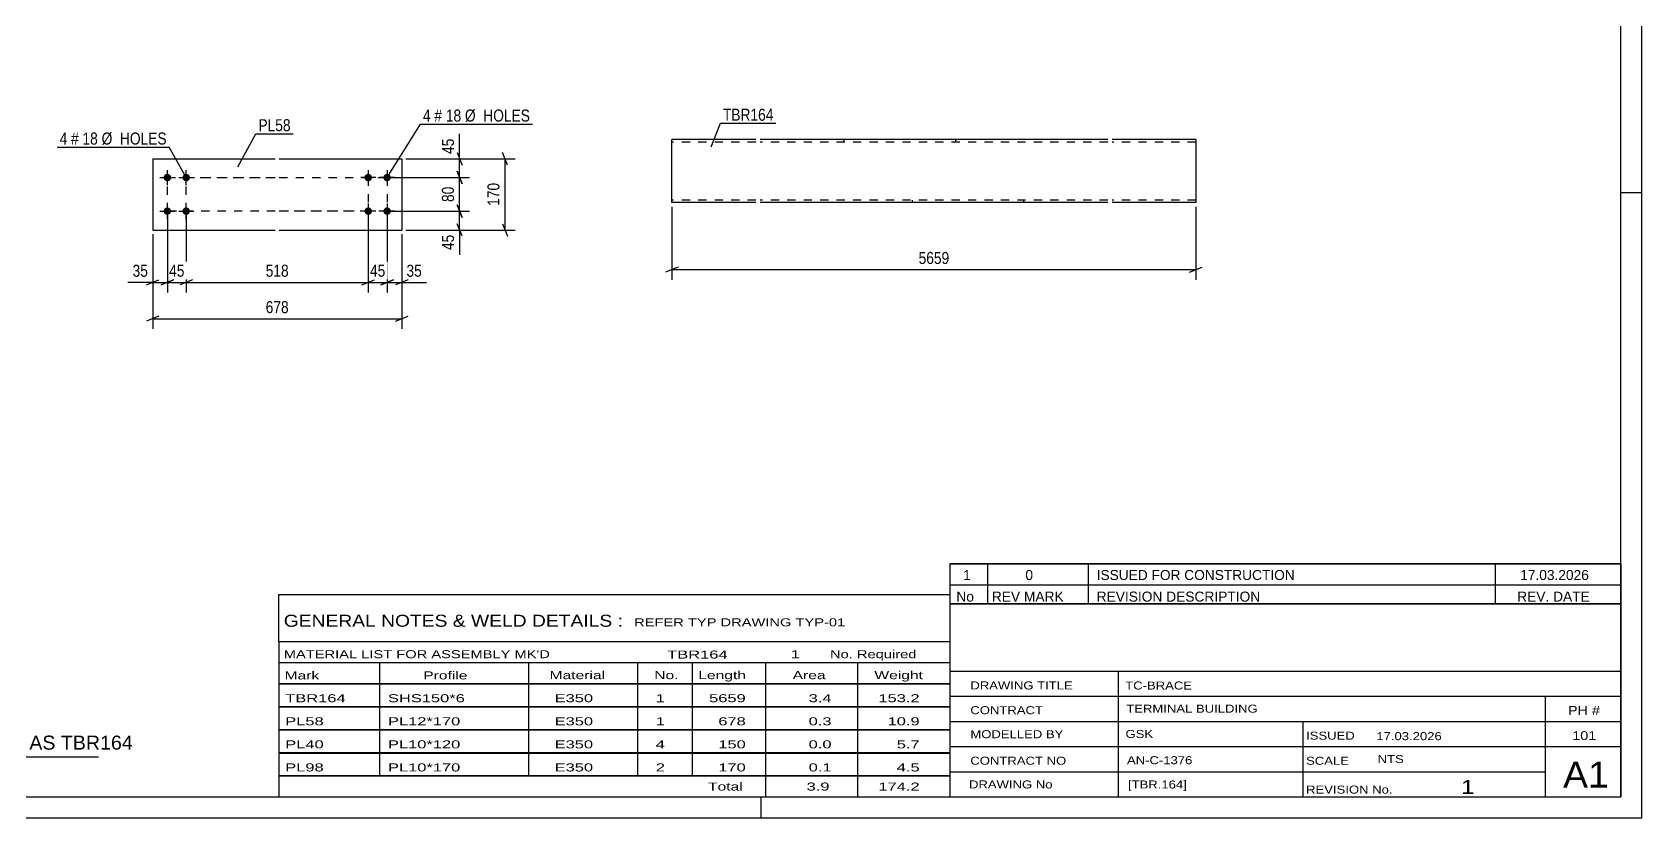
# Model space of a CAD drawing. Header units: millimetres. Extents: x 0 to 594, y 0 to 420.
# Drawn here: x 210.2 to 594, y 0 to 187.3 of the extents above; entities that cross this region are included whole.
import ezdxf

# ---------------------------------------------------------------- set-up
doc = ezdxf.new("R2010")
doc.units = ezdxf.units.MM
doc.linetypes.add('DXK_LINE_DOT2', pattern=[3.9198, 1.9599, -1.9599])
doc.styles.add('Arial', font='ARIAL.TTF', dxfattribs={"height": 0.2})
doc.styles.add('Arial Narrow', font='ARIALN.TTF', dxfattribs={"height": 0.2})

# ---------------------------------------------------------------- blocks, each defined once
blk = doc.blocks.new('Unknown-580873841-1128')
at = {"color": 5, "linetype": 'Continuous'}
for p, q in [((594, 0), (594, 420)), ((589, 5), (589, 415)), ((594, 149), (589, 149)), ((5, 5), (589, 5)), ((384, 0), (384, 5)), ((0, 0), (594, 0))]:
    blk.add_line(p, q, dxfattribs=at)
blk = doc.blocks.new('Bolt-580873841-3512 - 3510')
at = {"linetype": 'Continuous'}
for points in [[(290.29, 151.76, -1), (290.29, 153.56, -1)], [(294.79, 151.76, -1), (294.79, 153.56, -1)], [(290.29, 143.76, -1), (290.29, 145.56, -1)], [(294.79, 143.76, -1), (294.79, 145.56, -1)]]:
    blk.add_hatch(color=1, dxfattribs=at).paths.add_polyline_path(points)
at = {"color": 1, "linetype": 'Continuous'}
for p, q in [((290.29, 154.46), (290.29, 150.86)), ((294.79, 154.46), (294.79, 150.86)), ((292.09, 152.66), (288.49, 152.66)), ((296.59, 152.66), (292.99, 152.66)), ((290.29, 146.46), (290.29, 142.86)), ((294.79, 146.46), (294.79, 142.86)), ((292.09, 144.66), (288.49, 144.66)), ((296.59, 144.66), (292.99, 144.66))]:
    blk.add_line(p, q, dxfattribs=at)
blk = doc.blocks.new('Part-580873841-3511 - 3510')
at = {"color": 2, "linetype": 'Continuous'}
for p, q in [((238.89, 157.16), (238.89, 140.16)), ((238.89, 157.16), (268.09, 157.16)), ((269.09, 157.16), (298.29, 157.16)), ((298.29, 157.16), (298.29, 140.16)), ((238.89, 140.16), (268.09, 140.16)), ((269.09, 140.16), (298.29, 140.16))]:
    blk.add_line(p, q, dxfattribs=at)
blk = doc.blocks.new('Bolt-580873841-3513 - 3510')
at = {"linetype": 'Continuous'}
for points in [[(242.39, 153.56, -1), (242.39, 151.76, -1)], [(246.89, 153.56, -1), (246.89, 151.76, -1)], [(242.39, 145.56, -1), (242.39, 143.76, -1)], [(246.89, 145.56, -1), (246.89, 143.76, -1)]]:
    blk.add_hatch(color=1, dxfattribs=at).paths.add_polyline_path(points)
at = {"color": 1, "linetype": 'Continuous'}
for p, q in [((242.39, 150.86), (242.39, 154.46)), ((246.89, 150.86), (246.89, 154.46)), ((240.59, 152.66), (244.19, 152.66)), ((245.09, 152.66), (248.69, 152.66)), ((242.39, 142.86), (242.39, 146.46)), ((246.89, 142.86), (246.89, 146.46)), ((240.59, 144.66), (244.19, 144.66)), ((245.09, 144.66), (248.69, 144.66))]:
    blk.add_line(p, q, dxfattribs=at)
blk = doc.blocks.new('Part-580873841-2549 - 2543')
at = {"color": 2, "linetype": 'Continuous'}
for p, q in [((382.72, 161.71), (362.72, 161.71)), ((362.72, 146.8), (362.72, 161.71)), ((466.66, 161.71), (383.72, 161.71)), ((487.66, 161.71), (467.66, 161.71)), ((487.66, 161.71), (487.66, 161.62)), ((487.66, 161.62), (487.66, 160.51)), ((487.66, 160.51), (487.66, 146.71)), ((362.72, 146.71), (362.72, 146.8)), ((382.72, 146.71), (362.72, 146.71)), ((466.66, 146.71), (383.72, 146.71)), ((487.66, 146.71), (467.66, 146.71))]:
    blk.add_line(p, q, dxfattribs=at)
at = {"color": 7, "linetype": 'DXK_LINE_DOT2'}
for p, q in [((403.72, 161.71), (403.72, 161.11)), ((430.32, 161.71), (430.32, 161.11)), ((487.66, 161.36), (487.66, 160.51)), ((382.72, 161.11), (362.72, 161.11)), ((466.66, 161.11), (383.72, 161.11)), ((487.66, 161.11), (467.66, 161.11)), ((362.72, 147.31), (362.72, 147.36)), ((382.72, 147.31), (362.72, 147.31)), ((362.72, 146.71), (362.72, 146.71)), ((466.66, 147.31), (383.72, 147.31)), ((420.07, 146.71), (420.07, 147.31)), ((446.66, 146.71), (446.66, 147.31)), ((487.66, 147.31), (467.66, 147.31)), ((487.66, 147.36), (487.66, 147.45)), ((487.66, 147.31), (487.66, 147.36)), ((487.66, 147.31), (487.66, 147.36))]:
    blk.add_line(p, q, dxfattribs=at)
blk = doc.blocks.new('Rectangle-580873841-3718 - 3510')
at = {"color": 1, "linetype": 'DXK_LINE_DOT2'}
for p, q in [((242.39, 152.66), (268.09, 152.66)), ((242.39, 144.66), (242.39, 152.66)), ((269.09, 152.66), (294.79, 152.66)), ((294.79, 152.66), (294.79, 144.66)), ((268.09, 144.66), (242.39, 144.66)), ((294.79, 144.66), (269.09, 144.66))]:
    blk.add_line(p, q, dxfattribs=at)
blk = doc.blocks.new('Rectangle-580873841-3728 - 3510')
at = {"color": 1, "linetype": 'DXK_LINE_DOT2'}
for p, q in [((246.89, 152.66), (268.09, 152.66)), ((246.89, 144.66), (246.89, 152.66)), ((269.09, 152.66), (290.29, 152.66)), ((290.29, 152.66), (290.29, 144.66)), ((268.09, 144.66), (246.89, 144.66)), ((290.29, 144.66), (269.09, 144.66))]:
    blk.add_line(p, q, dxfattribs=at)
blk = doc.blocks.new('StraightDimension-580873841-3518 - 3510')
at = {"color": 7, "linetype": 'Continuous'}
for p, q in [((294.79, 143.66), (294.79, 125.27)), ((298.29, 139.16), (298.29, 125.27)), ((293.29, 127.07), (296.29, 128.27)), ((294.79, 127.67), (298.29, 127.67)), ((299.79, 128.27), (296.79, 127.07))]:
    blk.add_line(p, q, dxfattribs=at)
at = {"color": 0}
blk.add_wipeout([(303.67, 128.42), (303.67, 132.62), (298.81, 132.62), (298.81, 128.42)], dxfattribs=at)
at = {"color": 7, "linetype": 'Continuous'}
blk.add_line((298.29, 127.67), (304.19, 127.67), dxfattribs=at)
blk.add_line((298.29, 127.67), (304.19, 127.67), dxfattribs=at)
at = {"color": 3, "style": 'Arial Narrow'}
blk.add_text('35', height=2.863, dxfattribs=at).set_placement((299.41, 129.02))
blk = doc.blocks.new('StraightDimension-580873841-3519 - 3510')
at = {"color": 7, "linetype": 'Continuous'}
for p, q in [((290.29, 143.66), (290.29, 125.27)), ((294.79, 143.66), (294.79, 125.27)), ((288.79, 127.07), (291.79, 128.27)), ((290.29, 127.67), (294.79, 127.67)), ((296.29, 128.27), (293.29, 127.07))]:
    blk.add_line(p, q, dxfattribs=at)
at = {"color": 0}
blk.add_wipeout([(294.96, 128.42), (294.96, 132.62), (290.11, 132.62), (290.11, 128.42)], dxfattribs=at)
at = {"color": 3, "style": 'Arial Narrow'}
blk.add_text('45', height=2.863, dxfattribs=at).set_placement((290.71, 129.02))
blk = doc.blocks.new('StraightDimension-580873841-3520 - 3510')
at = {"color": 7, "linetype": 'Continuous'}
for p, q in [((246.89, 143.66), (246.89, 125.27)), ((290.29, 143.66), (290.29, 125.27)), ((248.39, 128.27), (245.39, 127.07)), ((246.89, 127.67), (290.29, 127.67)), ((288.79, 127.07), (291.79, 128.27))]:
    blk.add_line(p, q, dxfattribs=at)
at = {"color": 0}
blk.add_wipeout([(271.93, 128.42), (271.93, 132.62), (265.24, 132.62), (265.24, 128.42)], dxfattribs=at)
at = {"color": 3, "style": 'Arial Narrow'}
blk.add_text('518', height=2.863, dxfattribs=at).set_placement((265.84, 129.02))
blk = doc.blocks.new('StraightDimension-580873841-3696 - 3510')
at = {"color": 7, "linetype": 'Continuous'}
for p, q in [((311.48, 146.16), (312.68, 143.16)), ((295.79, 144.66), (314.48, 144.66)), ((312.08, 140.16), (312.08, 144.66)), ((299.29, 140.16), (314.48, 140.16)), ((312.68, 138.66), (311.48, 141.66))]:
    blk.add_line(p, q, dxfattribs=at)
at = {"color": 0}
blk.add_wipeout([(311.33, 139.64), (307.13, 139.64), (307.13, 134.78), (311.33, 134.78)], dxfattribs=at)
at = {"color": 7, "linetype": 'Continuous'}
blk.add_line((312.08, 140.16), (312.08, 134.26), dxfattribs=at)
blk.add_line((312.08, 140.16), (312.08, 134.26), dxfattribs=at)
at = {"color": 3, "style": 'Arial Narrow'}
blk.add_text('45', height=2.863, rotation=90.0002, dxfattribs=at).set_placement((310.73, 135.38))
blk = doc.blocks.new('StraightDimension-580873841-3521 - 3510')
at = {"color": 7, "linetype": 'Continuous'}
for p, q in [((242.39, 143.66), (242.39, 125.27)), ((246.89, 143.66), (246.89, 125.27)), ((240.89, 127.07), (243.89, 128.27)), ((242.39, 127.67), (246.89, 127.67)), ((248.39, 128.27), (245.39, 127.07))]:
    blk.add_line(p, q, dxfattribs=at)
at = {"color": 0}
blk.add_wipeout([(247.06, 128.42), (247.06, 132.62), (242.21, 132.62), (242.21, 128.42)], dxfattribs=at)
at = {"color": 3, "style": 'Arial Narrow'}
blk.add_text('45', height=2.863, dxfattribs=at).set_placement((242.81, 129.02))
blk = doc.blocks.new('StraightDimension-580873841-3522 - 3510')
at = {"color": 7, "linetype": 'Continuous'}
for p, q in [((242.39, 143.66), (242.39, 125.27)), ((238.89, 139.16), (238.89, 125.27)), ((237.39, 127.07), (240.39, 128.27)), ((238.89, 127.67), (242.39, 127.67)), ((243.89, 128.27), (240.89, 127.07))]:
    blk.add_line(p, q, dxfattribs=at)
at = {"color": 0}
blk.add_wipeout([(238.36, 128.42), (238.36, 132.62), (233.5, 132.62), (233.5, 128.42)], dxfattribs=at)
at = {"color": 7, "linetype": 'Continuous'}
blk.add_line((238.89, 127.67), (232.98, 127.67), dxfattribs=at)
blk.add_line((238.89, 127.67), (232.98, 127.67), dxfattribs=at)
at = {"color": 3, "style": 'Arial Narrow'}
blk.add_text('35', height=2.863, dxfattribs=at).set_placement((234.1, 129.02))
blk = doc.blocks.new('StraightDimension-580873841-3538 - 3510')
at = {"color": 7, "linetype": 'Continuous'}
for p, q in [((238.89, 139.16), (238.89, 116.59)), ((298.29, 139.16), (298.29, 116.59)), ((240.39, 119.59), (237.39, 118.39)), ((296.79, 118.39), (299.79, 119.59)), ((238.89, 118.99), (298.29, 118.99))]:
    blk.add_line(p, q, dxfattribs=at)
at = {"color": 0}
blk.add_wipeout([(271.93, 119.74), (271.93, 123.94), (265.24, 123.94), (265.24, 119.74)], dxfattribs=at)
at = {"color": 3, "style": 'Arial Narrow'}
blk.add_text('678', height=2.863, dxfattribs=at).set_placement((265.84, 120.34))
blk = doc.blocks.new('StraightDimension-580873841-3558 - 3510')
at = {"color": 7, "linetype": 'Continuous'}
for p, q in [((323.53, 155.66), (322.33, 158.66)), ((299.29, 157.16), (325.33, 157.16)), ((322.93, 140.16), (322.93, 157.16)), ((299.29, 140.16), (325.33, 140.16)), ((322.33, 141.66), (323.53, 138.66))]:
    blk.add_line(p, q, dxfattribs=at)
at = {"color": 0}
blk.add_wipeout([(322.18, 152.01), (317.98, 152.01), (317.98, 145.32), (322.18, 145.32)], dxfattribs=at)
at = {"color": 3, "style": 'Arial Narrow'}
blk.add_text('170', height=2.863, rotation=90.0002, dxfattribs=at).set_placement((321.58, 145.92))
blk = doc.blocks.new('StraightDimension-580873841-3694 - 3510')
at = {"color": 7, "linetype": 'Continuous'}
for p, q in [((311.48, 158.66), (312.68, 155.66)), ((299.29, 157.16), (314.48, 157.16)), ((312.68, 151.16), (311.48, 154.16)), ((312.08, 152.66), (312.08, 157.16)), ((295.79, 152.66), (314.48, 152.66))]:
    blk.add_line(p, q, dxfattribs=at)
at = {"color": 0}
blk.add_wipeout([(311.33, 162.55), (307.13, 162.55), (307.13, 157.69), (311.33, 157.69)], dxfattribs=at)
at = {"color": 7, "linetype": 'Continuous'}
blk.add_line((312.08, 157.16), (312.08, 163.07), dxfattribs=at)
blk.add_line((312.08, 157.16), (312.08, 163.07), dxfattribs=at)
at = {"color": 3, "style": 'Arial Narrow'}
blk.add_text('45', height=2.863, rotation=90.0002, dxfattribs=at).set_placement((310.73, 158.29))
blk = doc.blocks.new('StraightDimension-580873841-3695 - 3510')
at = {"color": 7, "linetype": 'Continuous'}
for p, q in [((311.48, 154.16), (312.68, 151.16)), ((295.79, 152.66), (314.48, 152.66)), ((312.08, 144.66), (312.08, 152.66)), ((312.68, 143.16), (311.48, 146.16)), ((295.79, 144.66), (314.48, 144.66))]:
    blk.add_line(p, q, dxfattribs=at)
at = {"color": 0}
blk.add_wipeout([(311.33, 151.09), (307.13, 151.09), (307.13, 146.24), (311.33, 146.24)], dxfattribs=at)
at = {"color": 3, "style": 'Arial Narrow'}
blk.add_text('80', height=2.863, rotation=90.0002, dxfattribs=at).set_placement((310.73, 146.84))
blk = doc.blocks.new('StraightDimension-580873841-2557 - 2543')
at = {"color": 7, "linetype": 'Continuous'}
for p, q in [((362.72, 145.71), (362.72, 128.31)), ((487.66, 145.71), (487.66, 128.31)), ((364.22, 131.31), (361.22, 130.11)), ((362.72, 130.71), (487.66, 130.71)), ((486.16, 130.11), (489.16, 131.31))]:
    blk.add_line(p, q, dxfattribs=at)
at = {"color": 0}
blk.add_wipeout([(429.45, 131.46), (429.45, 135.66), (420.94, 135.66), (420.94, 131.46)], dxfattribs=at)
at = {"color": 3, "style": 'Arial Narrow'}
blk.add_text('5659', height=2.863, dxfattribs=at).set_placement((421.54, 132.06))
blk = doc.blocks.new('Unknown-580873841-4470')
at = {"color": 7, "linetype": 'Continuous'}
for p, q in [((429, 51.05), (429, 5)), ((429, 51.05), (589, 51.05)), ((589, 51), (589, 5)), ((429, 35), (589, 35)), ((469.14, 35), (469.14, 5)), ((429, 29), (589, 29)), ((571, 5.05), (571, 29.05)), ((429, 23), (589, 23)), ((513.14, 23), (513.14, 5)), ((429, 17), (589, 17)), ((429, 11), (571, 11)), ((429, 5), (589, 5))]:
    blk.add_line(p, q, dxfattribs=at)
at = {"color": 7, "style": 'Arial Narrow'}
for s, height, width, p in [('DRAWING TITLE', 1.9089, 1.425378, (433.88, 30.61)), ('TC-BRACE', 1.909, 1.425378, (470.81, 30.59)), ('TERMINAL BUILDING', 1.9089, 1.425378, (471.06, 25.07)), ('CONTRACT', 1.909, 1.425378, (433.88, 24.71)), ('MODELLED BY', 1.9089, 1.425378, (433.88, 18.98)), ('GSK', 1.909, 1.425378, (470.88, 19.04)), ('ISSUED', 1.909, 1.425378, (513.94, 18.64)), ('17.03.2026', 1.909, 1.425378, (530.69, 18.52)), ('CONTRACT NO', 1.9089, 1.425378, (433.88, 12.66)), ('AN-C-1376', 1.909, 1.425378, (471.23, 12.78)), ('SCALE', 1.909, 1.425378, (513.94, 12.65)), ('A1', 6.204, 1.25, (575.24, 7.2)), ('DRAWING No', 1.909, 1.425378, (433.56, 7)), ('[TBR.164]', 1.909, 1.425378, (471.46, 6.99)), ('REVISION No.', 1.9089, 1.425378, (513.94, 5.77)), ('1', 3.34, 1.5, (550.91, 5.68))]:
    blk.add_text(s, height=height, dxfattribs=dict(at, width=width)).set_placement(p)
at = {"color": 7, "linetype": 'Continuous', "style": 'Arial Narrow'}
for s, height, width, p in [('PH #', 2.1, 1.42538, (576.4, 24.55)), ('101', 2.1, 1.42538, (577.41, 18.55)), ('NTS', 1.909, 1.425378, (531, 13.05))]:
    blk.add_text(s, height=height, dxfattribs=dict(at, width=width)).set_placement(p)
blk = doc.blocks.new('Unknown-580873841-4471')
at = {"color": 7, "linetype": 'Continuous'}
for p, q in [((429, 60.55), (589, 60.55)), ((589, 60.55), (429, 60.55)), ((429, 60.55), (429, 55.55)), ((438, 60.55), (438, 55.55)), ((462, 60.55), (462, 55.55)), ((559, 60.55), (559, 55.55)), ((589, 60.55), (589, 55.55)), ((429, 55.55), (589, 55.55)), ((429, 55.55), (429, 51.05)), ((429, 55.55), (589, 55.55)), ((438, 55.55), (438, 51.05)), ((462, 55.55), (462, 51.05)), ((559, 55.55), (559, 51.05)), ((589, 55.55), (589, 51.05)), ((589, 51.05), (429, 51.05))]:
    blk.add_line(p, q, dxfattribs=at)
at = {"color": 7, "linetype": 'Continuous', "style": 'Arial Narrow'}
for s, height, width, p in [('1', 2.39, 1.196471, (432.16, 56.7)), ('0', 2.39, 1.196471, (447, 56.7)), ('ISSUED FOR CONSTRUCTION', 2.3861, 1.196471, (464, 56.7)), ('17.03.2026', 2.386, 1.196471, (565, 56.7)), ('No', 2.386, 1.2, (430.54, 51.55)), ('REV MARK', 2.386, 1.2, (439, 51.55)), ('REVISION DESCRIPTION', 2.3861, 1.2, (464, 51.55)), ('REV. DATE', 2.386, 1.2, (564.28, 51.55))]:
    blk.add_text(s, height=height, dxfattribs=dict(at, width=width)).set_placement(p)
blk = doc.blocks.new('Unknown-580873841-4472')
at = {"color": 7, "linetype": 'Continuous'}
for p, q in [((269, 53.25), (429, 53.25)), ((269, 42), (269, 53.25)), ((429, 53.25), (429, 42)), ((269, 42), (429, 42)), ((269, 42), (269, 37)), ((429, 42), (429, 37)), ((269, 37), (429, 37)), ((269, 37), (269, 32)), ((293, 37), (293, 32)), ((328.5, 37), (328.5, 32)), ((354.5, 37), (354.5, 32)), ((367.5, 37), (367.5, 32)), ((385, 37), (385, 32)), ((407, 37), (407, 32)), ((429, 37), (429, 32)), ((269, 32), (429, 32)), ((269, 31.95), (269, 26.55)), ((269, 31.95), (429, 31.95)), ((293, 32), (293, 26.5)), ((328.5, 32), (328.5, 26.5)), ((354.5, 32), (354.5, 26.5)), ((367.5, 32), (367.5, 26.5)), ((385, 32), (385, 26.5)), ((407, 32), (407, 26.5)), ((429, 31.95), (429, 26.55)), ((269, 26.55), (429, 26.55)), ((269, 26.45), (269, 21.05)), ((269, 26.45), (429, 26.45)), ((293, 26.5), (293, 21)), ((328.5, 26.5), (328.5, 21)), ((354.5, 26.5), (354.5, 21)), ((367.5, 26.5), (367.5, 21)), ((385, 26.5), (385, 21)), ((407, 26.5), (407, 21)), ((429, 26.45), (429, 21.05)), ((269, 21.05), (429, 21.05)), ((269, 20.95), (269, 15.55)), ((269, 20.95), (429, 20.95)), ((293, 21), (293, 15.5)), ((328.5, 21), (328.5, 15.5)), ((354.5, 21), (354.5, 15.5)), ((367.5, 21), (367.5, 15.5)), ((385, 21), (385, 15.5)), ((407, 21), (407, 15.5)), ((429, 20.95), (429, 15.55)), ((269, 15.55), (429, 15.55)), ((269, 15.45), (269, 10.05)), ((269, 15.45), (429, 15.45)), ((293, 15.5), (293, 10)), ((328.5, 15.5), (328.5, 10)), ((354.5, 15.5), (354.5, 10)), ((367.5, 15.5), (367.5, 10)), ((385, 15.5), (385, 10)), ((407, 15.5), (407, 10)), ((429, 15.45), (429, 10.05)), ((269, 10.05), (429, 10.05)), ((269, 10), (429, 10)), ((269, 10), (269, 5)), ((385, 10), (385, 5)), ((407, 10), (407, 5)), ((429, 10), (429, 5)), ((269, 5), (429, 5))]:
    blk.add_line(p, q, dxfattribs=at)
at = {"color": 7, "style": 'Arial Narrow'}
for s, height, width, p in [('GENERAL NOTES & WELD DETAILS :', 2.8633, 1.4, (270.15, 45.56)), ('REFER TYP DRAWING TYP-01', 1.9089, 1.6, (353.7, 45.66)), ("MATERIAL LIST FOR ASSEMBLY MK'D", 1.9089, 1.6, (270.15, 38.06)), ('TBR164', 1.909, 1.794707, (361.59, 37.97)), ('1', 1.91, 1.794707, (391.08, 38.06)), ('No. Required', 1.9089, 1.6, (400.41, 38.06)), ('Mark', 1.909, 1.7, (270.34, 33)), ('Profile', 1.909, 1.7, (303.41, 33)), ('Material', 1.909, 1.7, (333.54, 33.06)), ('No.', 1.909, 1.7, (358.5, 33.06)), ('Length', 1.909, 1.7, (369, 33.06)), ('Area', 1.909, 1.7, (391.5, 33.06)), ('Weight', 1.909, 1.7, (411, 33.06))]:
    blk.add_text(s, height=height, dxfattribs=dict(at, width=width)).set_placement(p)
at = {"color": 7, "linetype": 'Continuous', "style": 'Arial Narrow'}
for s, height, width, p in [('TBR164', 1.909, 1.794707, (270.5, 27.56)), ('SHS150*6', 1.909, 1.794707, (295, 27.56)), ('E350', 1.909, 1.794707, (334.74, 27.56)), ('1', 1.91, 1.794707, (358.86, 27.56)), ('5659', 1.909, 1.794707, (371.58, 27.56)), ('3.4', 1.909, 1.794707, (395.32, 27.56)), ('153.2', 1.909, 1.794707, (411.96, 27.56)), ('PL58', 1.909, 1.794707, (270.5, 22.06)), ('PL12*170', 1.909, 1.794707, (295, 22.06)), ('E350', 1.909, 1.794707, (334.74, 22.06)), ('1', 1.91, 1.794707, (358.86, 22.06)), ('678', 1.909, 1.794707, (373.77, 22.06)), ('0.3', 1.909, 1.794707, (395.32, 22.06)), ('10.9', 1.909, 1.794707, (414.14, 22.06)), ('PL40', 1.909, 1.794707, (270.5, 16.56)), ('PL10*120', 1.909, 1.794707, (295, 16.56)), ('E350', 1.909, 1.794707, (334.74, 16.56)), ('4', 1.91, 1.794707, (358.86, 16.56)), ('150', 1.909, 1.794707, (373.77, 16.56)), ('0.0', 1.909, 1.794707, (395.32, 16.56)), ('5.7', 1.909, 1.794707, (416.33, 16.56)), ('PL98', 1.909, 1.794707, (270.5, 11.06)), ('PL10*170', 1.909, 1.794707, (295, 11.06)), ('E350', 1.909, 1.794707, (334.74, 11.06)), ('2', 1.91, 1.794707, (358.86, 11.06)), ('170', 1.909, 1.794707, (373.77, 11.06)), ('0.1', 1.909, 1.794707, (395.32, 11.06)), ('4.5', 1.909, 1.794707, (416.33, 11.06)), ('Total', 1.909, 1.7, (371.33, 6.5)), ('3.9', 1.909, 1.794707, (394.83, 6.5)), ('174.2', 1.909, 1.794707, (411.96, 6.5))]:
    blk.add_text(s, height=height, dxfattribs=dict(at, width=width)).set_placement(p)
blk = doc.blocks.new('Unknown-580873841-4473')
at = {"color": 7, "linetype": 'Continuous'}
blk.add_line((156, 14.5), (226, 14.5), dxfattribs=at)
at = {"color": 7, "style": 'Arial'}
blk.add_text('ONE-TCH-BRACE MARKED AS TBR164', height=3.3428, dxfattribs=at).set_placement((147.99, 16.25))
blk = doc.blocks.new('Mark-580873841-3561 - 3510')
at = {"color": 0}
blk.add_wipeout([(271.78, 163.72), (271.78, 166.72), (264.11, 166.72), (264.11, 163.72)], dxfattribs=at)
blk.add_wipeout([(271.78, 163.72), (271.78, 166.72), (264.11, 166.72), (264.11, 163.72)], dxfattribs=at)
at = {"color": 30, "linetype": 'Continuous'}
for p, q in [((259.18, 155.22), (263.51, 163.12)), ((263.51, 163.12), (272.38, 163.12))]:
    blk.add_line(p, q, dxfattribs=at)
at = {"color": 3, "style": 'Arial Narrow'}
blk.add_text('PL58', height=2.863, dxfattribs=at).set_placement((264.11, 163.72))
blk = doc.blocks.new('Mark-580873841-3564 - 3510')
at = {"color": 0}
blk.add_wipeout([(305.17, 166.02), (305.17, 169.02), (303.34, 169.02), (303.34, 166.02)], dxfattribs=at)
blk.add_wipeout([(305.17, 166.02), (305.17, 169.02), (303.34, 169.02), (303.34, 166.02)], dxfattribs=at)
at = {"color": 7, "linetype": 'Continuous'}
blk.add_line((294.79, 152.66), (302.74, 165.42), dxfattribs=at)
at = {"color": 0}
blk.add_wipeout([(307.9, 166.02), (307.9, 169.02), (306.07, 169.02), (306.07, 166.02)], dxfattribs=at)
blk.add_wipeout([(307.9, 166.02), (307.9, 169.02), (306.07, 169.02), (306.07, 166.02)], dxfattribs=at)
at = {"color": 3, "style": 'Arial Narrow'}
blk.add_text('4', height=2.86, dxfattribs=at).set_placement((303.34, 166.02))
at = {"color": 0}
blk.add_wipeout([(312.45, 166.02), (312.45, 169.02), (308.8, 169.02), (308.8, 166.02)], dxfattribs=at)
blk.add_wipeout([(312.45, 166.02), (312.45, 169.02), (308.8, 169.02), (308.8, 166.02)], dxfattribs=at)
at = {"color": 3, "style": 'Arial Narrow'}
blk.add_text('#', height=2.86, dxfattribs=at).set_placement((306.07, 166.02))
at = {"color": 0}
blk.add_wipeout([(328.88, 166.02), (328.88, 169.02), (313.35, 169.02), (313.35, 166.02)], dxfattribs=at)
blk.add_wipeout([(328.88, 166.02), (328.88, 169.02), (313.35, 169.02), (313.35, 166.02)], dxfattribs=at)
at = {"color": 7, "linetype": 'Continuous'}
blk.add_line((302.74, 165.42), (329.48, 165.42), dxfattribs=at)
at = {"color": 3, "style": 'Arial Narrow'}
for s, p in [('18', (308.8, 166.02)), ('Ø  HOLES', (313.35, 166.02))]:
    blk.add_text(s, height=2.863, dxfattribs=at).set_placement(p)
blk = doc.blocks.new('Mark-580873841-3565 - 3510')
at = {"color": 0}
blk.add_wipeout([(218.52, 160.54), (218.52, 163.54), (216.7, 163.54), (216.7, 160.54)], dxfattribs=at)
blk.add_wipeout([(218.52, 160.54), (218.52, 163.54), (216.7, 163.54), (216.7, 160.54)], dxfattribs=at)
blk.add_wipeout([(221.25, 160.54), (221.25, 163.54), (219.42, 163.54), (219.42, 160.54)], dxfattribs=at)
blk.add_wipeout([(221.25, 160.54), (221.25, 163.54), (219.42, 163.54), (219.42, 160.54)], dxfattribs=at)
at = {"color": 3, "style": 'Arial Narrow'}
blk.add_text('4', height=2.86, dxfattribs=at).set_placement((216.7, 160.54))
at = {"color": 0}
blk.add_wipeout([(225.81, 160.54), (225.81, 163.54), (222.15, 163.54), (222.15, 160.54)], dxfattribs=at)
blk.add_wipeout([(225.81, 160.54), (225.81, 163.54), (222.15, 163.54), (222.15, 160.54)], dxfattribs=at)
at = {"color": 3, "style": 'Arial Narrow'}
blk.add_text('#', height=2.86, dxfattribs=at).set_placement((219.42, 160.54))
at = {"color": 0}
blk.add_wipeout([(242.24, 160.54), (242.24, 163.54), (226.71, 163.54), (226.71, 160.54)], dxfattribs=at)
blk.add_wipeout([(242.24, 160.54), (242.24, 163.54), (226.71, 163.54), (226.71, 160.54)], dxfattribs=at)
at = {"color": 7, "linetype": 'Continuous'}
for p in [(216.1, 159.94), (246.89, 152.66)]:
    blk.add_line(p, (242.84, 159.94), dxfattribs=at)
at = {"color": 3, "style": 'Arial Narrow'}
for s, p in [('18', (222.15, 160.54)), ('Ø  HOLES', (226.71, 160.54))]:
    blk.add_text(s, height=2.863, dxfattribs=at).set_placement(p)
blk = doc.blocks.new('Mark-580873841-2545 - 2543')
at = {"color": 0}
blk.add_wipeout([(386.93, 166.21), (386.93, 169.21), (374.88, 169.21), (374.88, 166.21)], dxfattribs=at)
blk.add_wipeout([(386.93, 166.21), (386.93, 169.21), (374.88, 169.21), (374.88, 166.21)], dxfattribs=at)
at = {"color": 30, "linetype": 'Continuous'}
for p, q in [((372.05, 159.96), (374.28, 165.61)), ((374.28, 165.61), (387.53, 165.61))]:
    blk.add_line(p, q, dxfattribs=at)
at = {"color": 3, "style": 'Arial Narrow'}
blk.add_text('TBR164', height=2.863, dxfattribs=at).set_placement((374.88, 166.21))

msp = doc.modelspace()

# ---------------------------------------------------------------- block references
for name in ['Unknown-580873841-1128', 'Part-580873841-2549 - 2543', 'Part-580873841-3511 - 3510', 'Bolt-580873841-3513 - 3510', 'Bolt-580873841-3512 - 3510', 'Rectangle-580873841-3718 - 3510', 'Rectangle-580873841-3728 - 3510', 'Unknown-580873841-4471', 'Unknown-580873841-4472', 'Unknown-580873841-4470', 'Unknown-580873841-4473']:
    msp.add_blockref(name, (0, 0))

# ---------------------------------------------------------------- next in the draw order: block references
for name in ['Mark-580873841-2545 - 2543', 'Mark-580873841-3561 - 3510', 'Mark-580873841-3565 - 3510', 'StraightDimension-580873841-3518 - 3510', 'StraightDimension-580873841-2557 - 2543']:
    msp.add_blockref(name, (0, 0))

# ---------------------------------------------------------------- next in the draw order: block references
msp.add_blockref('StraightDimension-580873841-3519 - 3510', (0, 0))

# ---------------------------------------------------------------- next in the draw order: block references
for name in ['StraightDimension-580873841-3696 - 3510', 'StraightDimension-580873841-3520 - 3510']:
    msp.add_blockref(name, (0, 0))

# ---------------------------------------------------------------- next in the draw order: block references
msp.add_blockref('StraightDimension-580873841-3521 - 3510', (0, 0))

# ---------------------------------------------------------------- next in the draw order: block references
msp.add_blockref('StraightDimension-580873841-3522 - 3510', (0, 0))

# ---------------------------------------------------------------- next in the draw order: block references
msp.add_blockref('StraightDimension-580873841-3538 - 3510', (0, 0))

# ---------------------------------------------------------------- next in the draw order: block references
msp.add_blockref('StraightDimension-580873841-3558 - 3510', (0, 0))

# ---------------------------------------------------------------- next in the draw order: block references
msp.add_blockref('StraightDimension-580873841-3694 - 3510', (0, 0))

# ---------------------------------------------------------------- next in the draw order: block references
msp.add_blockref('StraightDimension-580873841-3695 - 3510', (0, 0))

# ---------------------------------------------------------------- next in the draw order: block references
msp.add_blockref('Mark-580873841-3564 - 3510', (0, 0))

doc.saveas('drawing.dxf')
